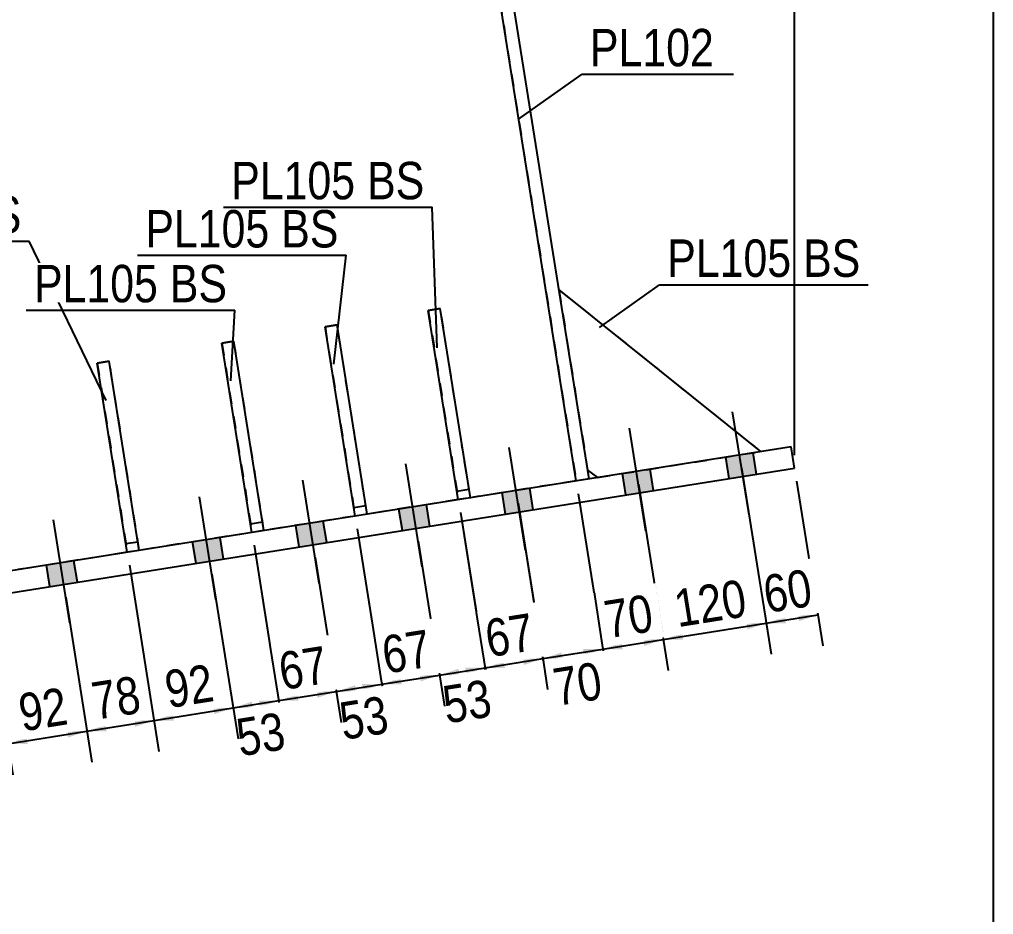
# Model space of a CAD drawing. Header units: millimetres. Extents: x -351 to 51, y -184 to 93.
# Drawn here: x -23.3 to 51.3, y -58 to 10.5 of the extents above; entities that cross this region are included whole.
import ezdxf

# ---------------------------------------------------------------- set-up
doc = ezdxf.new("R2010")
doc.units = ezdxf.units.MM
doc.linetypes.add('DXK_LINE_DOT1', pattern=[1.8814, 0.9407, -0.9407])
doc.styles.add('Arial Narrow', font='ARIALN.TTF', dxfattribs={"height": 0.2})

# ---------------------------------------------------------------- blocks, each defined once
blk = doc.blocks.new('Unknown-623466721-1210')
at = {"color": 5, "linetype": 'Continuous'}
blk.add_line((51.274, -183.833), (51.274, 93.167), dxfattribs=at)
blk = doc.blocks.new('Part-623466721-2147 - 1919')
at = {"color": 2, "linetype": 'Continuous'}
for p, q in [((35.77, -22.202), (-76.157, -40)), ((36.032, -23.848), (35.77, -22.202)), ((-75.895, -41.646), (36.032, -23.848)), ((-76.157, -40), (-75.895, -41.646))]:
    blk.add_line(p, q, dxfattribs=at)
blk = doc.blocks.new('Part-623466721-2547 - 1919')
at = {"color": 2, "linetype": 'Continuous'}
for p, q in [((33.466, -22.569), (17.995, -10.178)), ((20.193, -24.004), (20.956, -24.558))]:
    blk.add_line(p, q, dxfattribs=at)
blk = doc.blocks.new('Part-623466721-2065 - 1919')
at = {"color": 2, "linetype": 'Continuous'}
for p, q in [((10.026, 39.933), (9.039, 39.776)), ((19.31, -24.82), (9.039, 39.776)), ((20.298, -24.662), (10.026, 39.933))]:
    blk.add_line(p, q, dxfattribs=at)
at = {"color": 7, "linetype": 'DXK_LINE_DOT1'}
blk.add_line((20.298, -24.662), (19.31, -24.82), dxfattribs=at)
blk = doc.blocks.new('Part-623466721-2169 - 1919')
at = {"color": 7, "linetype": 'DXK_LINE_DOT1'}
for p, q in [((33.466, -22.569), (17.995, -10.178)), ((17.995, -10.178), (20.193, -24.004)), ((20.956, -24.558), (33.466, -22.569)), ((20.193, -24.004), (20.956, -24.558))]:
    blk.add_line(p, q, dxfattribs=at)
blk = doc.blocks.new('Part-623466721-2485 - 1919')
at = {"color": 7, "linetype": 'DXK_LINE_DOT1'}
for p, q in [((-16.44, -15.653), (-17.361, -15.8)), ((-14.136, -30.138), (-16.44, -15.653)), ((-17.361, -15.8), (-15.058, -30.284))]:
    blk.add_line(p, q, dxfattribs=at)
blk = doc.blocks.new('Bolt-623466721-2603 - 1919')
at = {"linetype": 'Continuous'}
for points in [[(32.873, -22.663), (30.766, -22.998), (31.028, -24.644), (33.135, -24.309)], [(32.873, -22.663), (30.766, -22.998), (31.028, -24.644), (33.135, -24.309)], [(32.873, -22.663), (30.766, -22.998), (31.028, -24.644), (33.135, -24.309)], [(32.873, -22.663), (30.766, -22.998), (31.028, -24.644), (33.135, -24.309)], [(24.972, -23.919), (22.866, -24.254), (23.127, -25.9), (25.234, -25.565)], [(24.972, -23.919), (22.866, -24.254), (23.127, -25.9), (25.234, -25.565)], [(24.972, -23.919), (22.866, -24.254), (23.127, -25.9), (25.234, -25.565)], [(24.972, -23.919), (22.866, -24.254), (23.127, -25.9), (25.234, -25.565)], [(15.755, -25.385), (13.648, -25.72), (13.91, -27.366), (16.017, -27.031)], [(15.755, -25.385), (13.648, -25.72), (13.91, -27.366), (16.017, -27.031)], [(15.755, -25.385), (13.648, -25.72), (13.91, -27.366), (16.017, -27.031)], [(15.755, -25.385), (13.648, -25.72), (13.91, -27.366), (16.017, -27.031)], [(7.854, -26.641), (5.747, -26.976), (6.009, -28.622), (8.116, -28.287)], [(7.854, -26.641), (5.747, -26.976), (6.009, -28.622), (8.116, -28.287)], [(7.854, -26.641), (5.747, -26.976), (6.009, -28.622), (8.116, -28.287)], [(7.854, -26.641), (5.747, -26.976), (6.009, -28.622), (8.116, -28.287)], [(-0.047, -27.897), (-2.154, -28.233), (-1.892, -29.878), (0.215, -29.543)], [(-0.047, -27.897), (-2.154, -28.233), (-1.892, -29.878), (0.215, -29.543)], [(-0.047, -27.897), (-2.154, -28.233), (-1.892, -29.878), (0.215, -29.543)], [(-0.047, -27.897), (-2.154, -28.233), (-1.892, -29.878), (0.215, -29.543)], [(-7.947, -29.154), (-10.054, -29.489), (-9.793, -31.135), (-7.686, -30.8)], [(-7.947, -29.154), (-10.054, -29.489), (-9.793, -31.135), (-7.686, -30.8)], [(-7.947, -29.154), (-10.054, -29.489), (-9.793, -31.135), (-7.686, -30.8)], [(-7.947, -29.154), (-10.054, -29.489), (-9.793, -31.135), (-7.686, -30.8)], [(-19.14, -30.934), (-21.247, -31.269), (-20.985, -32.915), (-18.878, -32.58)], [(-19.14, -30.934), (-21.247, -31.269), (-20.985, -32.915), (-18.878, -32.58)], [(-19.14, -30.934), (-21.247, -31.269), (-20.985, -32.915), (-18.878, -32.58)], [(-19.14, -30.934), (-21.247, -31.269), (-20.985, -32.915), (-18.878, -32.58)], [(-30.333, -32.713), (-32.44, -33.048), (-32.178, -34.694), (-30.071, -34.359)], [(-30.333, -32.713), (-32.44, -33.048), (-32.178, -34.694), (-30.071, -34.359)], [(-30.333, -32.713), (-32.44, -33.048), (-32.178, -34.694), (-30.071, -34.359)], [(-30.333, -32.713), (-32.44, -33.048), (-32.178, -34.694), (-30.071, -34.359)], [(-38.234, -33.97), (-40.34, -34.305), (-40.079, -35.951), (-37.972, -35.616)], [(-38.234, -33.97), (-40.34, -34.305), (-40.079, -35.951), (-37.972, -35.616)], [(-38.234, -33.97), (-40.34, -34.305), (-40.079, -35.951), (-37.972, -35.616)], [(-38.234, -33.97), (-40.34, -34.305), (-40.079, -35.951), (-37.972, -35.616)], [(-46.134, -35.226), (-48.241, -35.561), (-47.979, -37.207), (-45.873, -36.872)], [(-46.134, -35.226), (-48.241, -35.561), (-47.979, -37.207), (-45.873, -36.872)], [(-46.134, -35.226), (-48.241, -35.561), (-47.979, -37.207), (-45.873, -36.872)], [(-46.134, -35.226), (-48.241, -35.561), (-47.979, -37.207), (-45.873, -36.872)], [(-54.035, -36.482), (-56.142, -36.817), (-55.88, -38.463), (-53.773, -38.128)], [(-54.035, -36.482), (-56.142, -36.817), (-55.88, -38.463), (-53.773, -38.128)], [(-54.035, -36.482), (-56.142, -36.817), (-55.88, -38.463), (-53.773, -38.128)], [(-54.035, -36.482), (-56.142, -36.817), (-55.88, -38.463), (-53.773, -38.128)], [(-63.253, -37.948), (-65.359, -38.283), (-65.098, -39.929), (-62.991, -39.594)], [(-63.253, -37.948), (-65.359, -38.283), (-65.098, -39.929), (-62.991, -39.594)], [(-63.253, -37.948), (-65.359, -38.283), (-65.098, -39.929), (-62.991, -39.594)], [(-63.253, -37.948), (-65.359, -38.283), (-65.098, -39.929), (-62.991, -39.594)], [(-71.153, -39.204), (-73.26, -39.539), (-72.998, -41.185), (-70.892, -40.85)], [(-71.153, -39.204), (-73.26, -39.539), (-72.998, -41.185), (-70.892, -40.85)], [(-71.153, -39.204), (-73.26, -39.539), (-72.998, -41.185), (-70.892, -40.85)], [(-71.153, -39.204), (-73.26, -39.539), (-72.998, -41.185), (-70.892, -40.85)]]:
    blk.add_hatch(color=3, dxfattribs=at).paths.add_polyline_path(points)
at = {"color": 3, "linetype": 'Continuous'}
for p, q in [((32.55, -27.423), (31.296, -19.538)), ((32.55, -27.423), (31.296, -19.538)), ((32.55, -27.423), (31.296, -19.538)), ((32.55, -27.423), (31.296, -19.538)), ((24.649, -28.679), (23.395, -20.795)), ((24.649, -28.679), (23.395, -20.795)), ((24.649, -28.679), (23.395, -20.795)), ((24.649, -28.679), (23.395, -20.795)), ((15.432, -30.145), (14.178, -22.26)), ((15.432, -30.145), (14.178, -22.26)), ((15.432, -30.145), (14.178, -22.26)), ((15.432, -30.145), (14.178, -22.26)), ((31.028, -24.644), (30.766, -22.998)), ((31.028, -24.644), (30.766, -22.998)), ((31.028, -24.644), (30.766, -22.998)), ((31.028, -24.644), (30.766, -22.998)), ((33.135, -24.309), (32.873, -22.663)), ((33.135, -24.309), (32.873, -22.663)), ((33.135, -24.309), (32.873, -22.663)), ((33.135, -24.309), (32.873, -22.663)), ((7.531, -31.401), (6.277, -23.517)), ((7.531, -31.401), (6.277, -23.517)), ((7.531, -31.401), (6.277, -23.517)), ((7.531, -31.401), (6.277, -23.517)), ((23.127, -25.9), (22.866, -24.254)), ((23.127, -25.9), (22.866, -24.254)), ((23.127, -25.9), (22.866, -24.254)), ((23.127, -25.9), (22.866, -24.254)), ((25.234, -25.565), (24.972, -23.919)), ((25.234, -25.565), (24.972, -23.919)), ((25.234, -25.565), (24.972, -23.919)), ((25.234, -25.565), (24.972, -23.919)), ((-0.37, -32.657), (-1.624, -24.773)), ((-0.37, -32.657), (-1.624, -24.773)), ((-0.37, -32.657), (-1.624, -24.773)), ((-0.37, -32.657), (-1.624, -24.773)), ((-8.271, -33.914), (-9.524, -26.029)), ((-8.271, -33.914), (-9.524, -26.029)), ((-8.271, -33.914), (-9.524, -26.029)), ((-8.271, -33.914), (-9.524, -26.029)), ((13.91, -27.366), (13.648, -25.72)), ((13.91, -27.366), (13.648, -25.72)), ((13.91, -27.366), (13.648, -25.72)), ((13.91, -27.366), (13.648, -25.72)), ((16.017, -27.031), (15.755, -25.385)), ((16.017, -27.031), (15.755, -25.385)), ((16.017, -27.031), (15.755, -25.385)), ((16.017, -27.031), (15.755, -25.385)), ((8.116, -28.287), (7.854, -26.641)), ((8.116, -28.287), (7.854, -26.641)), ((8.116, -28.287), (7.854, -26.641)), ((8.116, -28.287), (7.854, -26.641)), ((6.009, -28.622), (5.747, -26.976)), ((6.009, -28.622), (5.747, -26.976)), ((6.009, -28.622), (5.747, -26.976)), ((6.009, -28.622), (5.747, -26.976)), ((-19.463, -35.693), (-20.717, -27.809)), ((-19.463, -35.693), (-20.717, -27.809)), ((-19.463, -35.693), (-20.717, -27.809)), ((-19.463, -35.693), (-20.717, -27.809)), ((-1.892, -29.878), (-2.154, -28.233)), ((-1.892, -29.878), (-2.154, -28.233)), ((-1.892, -29.878), (-2.154, -28.233)), ((-1.892, -29.878), (-2.154, -28.233)), ((0.215, -29.543), (-0.047, -27.897)), ((0.215, -29.543), (-0.047, -27.897)), ((0.215, -29.543), (-0.047, -27.897)), ((0.215, -29.543), (-0.047, -27.897)), ((-30.656, -37.473), (-31.91, -29.589)), ((-30.656, -37.473), (-31.91, -29.589)), ((-30.656, -37.473), (-31.91, -29.589)), ((-30.656, -37.473), (-31.91, -29.589)), ((-9.793, -31.135), (-10.054, -29.489)), ((-9.793, -31.135), (-10.054, -29.489)), ((-9.793, -31.135), (-10.054, -29.489)), ((-9.793, -31.135), (-10.054, -29.489)), ((-7.686, -30.8), (-7.947, -29.154)), ((-7.686, -30.8), (-7.947, -29.154)), ((-7.686, -30.8), (-7.947, -29.154)), ((-7.686, -30.8), (-7.947, -29.154)), ((-38.557, -38.729), (-39.81, -30.845)), ((-38.557, -38.729), (-39.81, -30.845)), ((-38.557, -38.729), (-39.81, -30.845)), ((-38.557, -38.729), (-39.81, -30.845)), ((-20.985, -32.915), (-21.247, -31.269)), ((-20.985, -32.915), (-21.247, -31.269)), ((-20.985, -32.915), (-21.247, -31.269)), ((-20.985, -32.915), (-21.247, -31.269)), ((-18.878, -32.58), (-19.14, -30.934)), ((-18.878, -32.58), (-19.14, -30.934)), ((-18.878, -32.58), (-19.14, -30.934)), ((-18.878, -32.58), (-19.14, -30.934)), ((-46.457, -39.986), (-47.711, -32.102)), ((-46.457, -39.986), (-47.711, -32.102)), ((-46.457, -39.986), (-47.711, -32.102)), ((-46.457, -39.986), (-47.711, -32.102)), ((-30.071, -34.359), (-30.333, -32.713)), ((-30.071, -34.359), (-30.333, -32.713)), ((-30.071, -34.359), (-30.333, -32.713)), ((-30.071, -34.359), (-30.333, -32.713)), ((-54.358, -41.242), (-55.612, -33.358)), ((-54.358, -41.242), (-55.612, -33.358)), ((-54.358, -41.242), (-55.612, -33.358)), ((-54.358, -41.242), (-55.612, -33.358)), ((-32.178, -34.694), (-32.44, -33.048)), ((-32.178, -34.694), (-32.44, -33.048)), ((-32.178, -34.694), (-32.44, -33.048)), ((-32.178, -34.694), (-32.44, -33.048)), ((-40.079, -35.951), (-40.34, -34.305)), ((-40.079, -35.951), (-40.34, -34.305)), ((-40.079, -35.951), (-40.34, -34.305)), ((-40.079, -35.951), (-40.34, -34.305)), ((-37.972, -35.616), (-38.234, -33.97)), ((-37.972, -35.616), (-38.234, -33.97)), ((-37.972, -35.616), (-38.234, -33.97)), ((-37.972, -35.616), (-38.234, -33.97)), ((-63.576, -42.708), (-64.829, -34.824)), ((-63.576, -42.708), (-64.829, -34.824)), ((-63.576, -42.708), (-64.829, -34.824)), ((-63.576, -42.708), (-64.829, -34.824)), ((-47.979, -37.207), (-48.241, -35.561)), ((-47.979, -37.207), (-48.241, -35.561)), ((-47.979, -37.207), (-48.241, -35.561)), ((-47.979, -37.207), (-48.241, -35.561)), ((-45.873, -36.872), (-46.134, -35.226)), ((-45.873, -36.872), (-46.134, -35.226)), ((-45.873, -36.872), (-46.134, -35.226)), ((-45.873, -36.872), (-46.134, -35.226)), ((-71.476, -43.964), (-72.73, -36.08)), ((-71.476, -43.964), (-72.73, -36.08)), ((-71.476, -43.964), (-72.73, -36.08)), ((-71.476, -43.964), (-72.73, -36.08)), ((-53.773, -38.128), (-54.035, -36.482)), ((-53.773, -38.128), (-54.035, -36.482)), ((-53.773, -38.128), (-54.035, -36.482)), ((-53.773, -38.128), (-54.035, -36.482)), ((-55.88, -38.463), (-56.142, -36.817)), ((-55.88, -38.463), (-56.142, -36.817)), ((-55.88, -38.463), (-56.142, -36.817)), ((-55.88, -38.463), (-56.142, -36.817)), ((-62.991, -39.594), (-63.253, -37.948)), ((-62.991, -39.594), (-63.253, -37.948)), ((-62.991, -39.594), (-63.253, -37.948)), ((-62.991, -39.594), (-63.253, -37.948)), ((-65.098, -39.929), (-65.359, -38.283)), ((-65.098, -39.929), (-65.359, -38.283)), ((-65.098, -39.929), (-65.359, -38.283)), ((-65.098, -39.929), (-65.359, -38.283)), ((-70.892, -40.85), (-71.153, -39.204)), ((-70.892, -40.85), (-71.153, -39.204)), ((-70.892, -40.85), (-71.153, -39.204)), ((-70.892, -40.85), (-71.153, -39.204)), ((-72.998, -41.185), (-73.26, -39.539)), ((-72.998, -41.185), (-73.26, -39.539)), ((-72.998, -41.185), (-73.26, -39.539)), ((-72.998, -41.185), (-73.26, -39.539))]:
    blk.add_line(p, q, dxfattribs=at)
blk = doc.blocks.new('Part-623466721-2470 - 1919')
at = {"color": 2, "linetype": 'Continuous'}
for p, q in [((-7.815, -14.282), (-6.893, -14.135)), ((-4.59, -28.62), (-6.893, -14.135)), ((-5.511, -28.766), (-7.815, -14.282))]:
    blk.add_line(p, q, dxfattribs=at)
at = {"color": 7, "linetype": 'DXK_LINE_DOT1'}
for p, q in [((-5.616, -28.108), (-4.694, -27.961)), ((-4.59, -28.62), (-5.511, -28.766))]:
    blk.add_line(p, q, dxfattribs=at)
blk = doc.blocks.new('Part-623466721-2433 - 1919')
at = {"color": 2, "linetype": 'Continuous'}
for p, q in [((7.987, -11.769), (8.909, -11.623)), ((10.29, -26.254), (7.987, -11.769)), ((11.212, -26.107), (8.909, -11.623))]:
    blk.add_line(p, q, dxfattribs=at)
at = {"color": 7, "linetype": 'DXK_LINE_DOT1'}
for p, q in [((10.185, -25.595), (11.107, -25.449)), ((11.212, -26.107), (10.29, -26.254))]:
    blk.add_line(p, q, dxfattribs=at)
blk = doc.blocks.new('Part-623466721-2455 - 1919')
at = {"color": 7, "linetype": 'DXK_LINE_DOT1'}
for p, q in [((8.909, -11.623), (7.987, -11.769)), ((7.987, -11.769), (10.29, -26.254)), ((11.212, -26.107), (8.909, -11.623))]:
    blk.add_line(p, q, dxfattribs=at)
blk = doc.blocks.new('Part-623466721-2460 - 1919')
at = {"color": 2, "linetype": 'Continuous'}
for p, q in [((0.086, -13.025), (1.008, -12.879)), ((2.389, -27.51), (0.086, -13.025)), ((3.311, -27.364), (1.008, -12.879))]:
    blk.add_line(p, q, dxfattribs=at)
at = {"color": 7, "linetype": 'DXK_LINE_DOT1'}
for p, q in [((2.285, -26.852), (3.206, -26.705)), ((3.311, -27.364), (2.389, -27.51))]:
    blk.add_line(p, q, dxfattribs=at)
blk = doc.blocks.new('Part-623466721-2465 - 1919')
at = {"color": 7, "linetype": 'DXK_LINE_DOT1'}
for p, q in [((1.008, -12.879), (0.086, -13.025)), ((0.086, -13.025), (2.389, -27.51)), ((3.311, -27.364), (1.008, -12.879))]:
    blk.add_line(p, q, dxfattribs=at)
blk = doc.blocks.new('Part-623466721-2475 - 1919')
at = {"color": 7, "linetype": 'DXK_LINE_DOT1'}
for p, q in [((-6.893, -14.135), (-7.815, -14.282)), ((-4.59, -28.62), (-6.893, -14.135)), ((-7.815, -14.282), (-5.511, -28.766))]:
    blk.add_line(p, q, dxfattribs=at)
blk = doc.blocks.new('Part-623466721-2480 - 1919')
at = {"color": 2, "linetype": 'Continuous'}
for p, q in [((-17.361, -15.8), (-16.44, -15.653)), ((-14.136, -30.138), (-16.44, -15.653)), ((-15.058, -30.284), (-17.361, -15.8))]:
    blk.add_line(p, q, dxfattribs=at)
at = {"color": 7, "linetype": 'DXK_LINE_DOT1'}
for p, q in [((-15.163, -29.626), (-14.241, -29.48)), ((-14.136, -30.138), (-15.058, -30.284))]:
    blk.add_line(p, q, dxfattribs=at)
blk = doc.blocks.new('Part-623466721-2601 - 1919')
at = {"color": 7, "linetype": 'DXK_LINE_DOT1'}
for p, q in [((9.039, 39.776), (19.31, -24.82)), ((19.31, -24.82), (11.212, -26.107)), ((10.29, -26.254), (3.311, -27.364)), ((2.389, -27.51), (-4.59, -28.62)), ((-5.511, -28.766), (-14.136, -30.138)), ((-15.058, -30.284), (-25.329, -31.918))]:
    blk.add_line(p, q, dxfattribs=at)
blk = doc.blocks.new('StraightDimension-623466721-2843 - 1919')
at = {"linetype": 'Continuous'}
for points in [[(35.389, -35.723), (33.868, -35.711), (35.31, -35.229)], [(36.298, -35.072), (37.818, -35.083), (36.376, -35.565)]]:
    blk.add_hatch(color=7, dxfattribs=at).paths.add_polyline_path(points)
at = {"color": 7, "linetype": 'Continuous'}
for p, q in [((31.977, -23.818), (34.245, -38.081)), ((36.189, -24.836), (38.195, -37.453)), ((33.868, -35.711), (37.818, -35.083))]:
    blk.add_line(p, q, dxfattribs=at)
at = {"color": 0}
blk.add_wipeout([(38.218, -34.868), (37.558, -30.72), (32.762, -31.482), (33.422, -35.63)], dxfattribs=at)
at = {"color": 3, "style": 'Arial Narrow'}
blk.add_text('60', height=2.8633, rotation=9.03554, dxfattribs=at).set_placement((33.92, -34.943))
blk = doc.blocks.new('StraightDimension-623466721-2856 - 1919')
at = {"linetype": 'Continuous'}
for points in [[(32.347, -35.7), (33.868, -35.711), (32.426, -36.194)], [(27.498, -36.977), (25.978, -36.966), (27.42, -36.483)]]:
    blk.add_hatch(color=7, dxfattribs=at).paths.add_polyline_path(points)
at = {"color": 7, "linetype": 'Continuous'}
for p, q in [((31.977, -23.818), (34.245, -38.081)), ((24.087, -25.073), (26.355, -39.336)), ((25.978, -36.966), (33.868, -35.711))]:
    blk.add_line(p, q, dxfattribs=at)
at = {"color": 0}
blk.add_wipeout([(33.2, -35.665), (32.54, -31.518), (25.939, -32.567), (26.599, -36.715)], dxfattribs=at)
at = {"color": 3, "style": 'Arial Narrow'}
blk.add_text('120', height=2.8633, rotation=9.03554, dxfattribs=at).set_placement((27.097, -36.028))
blk = doc.blocks.new('StraightDimension-623466721-2872 - 1919')
at = {"linetype": 'Continuous'}
for points in [[(22.879, -37.712), (21.358, -37.7), (22.801, -37.218)], [(24.457, -36.954), (25.978, -36.966), (24.536, -37.448)]]:
    blk.add_hatch(color=7, dxfattribs=at).paths.add_polyline_path(points)
at = {"color": 7, "linetype": 'Continuous'}
for p, q in [((24.087, -25.073), (26.355, -39.336)), ((19.467, -25.807), (21.735, -40.071)), ((21.358, -37.7), (25.978, -36.966))]:
    blk.add_line(p, q, dxfattribs=at)
at = {"color": 0}
blk.add_wipeout([(26.042, -36.804), (25.383, -32.656), (20.587, -33.418), (21.246, -37.566)], dxfattribs=at)
at = {"color": 3, "style": 'Arial Narrow'}
blk.add_text('70', height=2.8633, rotation=9.03554, dxfattribs=at).set_placement((21.745, -36.879))
blk = doc.blocks.new('StraightDimension-623466721-2878 - 1919')
at = {"linetype": 'Continuous'}
for points in [[(18.276, -38.444), (16.755, -38.432), (18.197, -37.95)], [(19.838, -37.689), (21.358, -37.7), (19.916, -38.183)]]:
    blk.add_hatch(color=7, dxfattribs=at).paths.add_polyline_path(points)
at = {"color": 7, "linetype": 'Continuous'}
for p, q in [((19.467, -25.807), (21.712, -39.922)), ((14.864, -26.539), (17.108, -40.654)), ((16.755, -38.432), (21.358, -37.7))]:
    blk.add_line(p, q, dxfattribs=at)
at = {"color": 0}
blk.add_wipeout([(22.138, -41.981), (21.478, -37.833), (16.682, -38.596), (17.342, -42.744)], dxfattribs=at)
at = {"color": 3, "style": 'Arial Narrow'}
blk.add_text('70', height=2.8633, rotation=9.03554, dxfattribs=at).set_placement((17.84, -42.057))
blk = doc.blocks.new('StraightDimension-623466721-2885 - 1919')
at = {"linetype": 'Continuous'}
for points in [[(13.859, -39.146), (12.338, -39.135), (13.781, -38.652)], [(15.234, -38.421), (16.755, -38.432), (15.313, -38.915)]]:
    blk.add_hatch(color=7, dxfattribs=at).paths.add_polyline_path(points)
at = {"color": 7, "linetype": 'Continuous'}
for p, q in [((14.864, -26.539), (17.132, -40.803)), ((10.447, -27.241), (12.715, -41.505)), ((12.338, -39.135), (16.755, -38.432))]:
    blk.add_line(p, q, dxfattribs=at)
at = {"color": 0}
blk.add_wipeout([(16.921, -38.254), (16.261, -34.106), (11.465, -34.869), (12.125, -39.017)], dxfattribs=at)
at = {"color": 3, "style": 'Arial Narrow'}
blk.add_text('67', height=2.8633, rotation=9.03554, dxfattribs=at).set_placement((12.623, -38.33))
blk = doc.blocks.new('StraightDimension-623466721-2896 - 1919')
at = {"linetype": 'Continuous'}
for points in [[(10.37, -39.701), (8.849, -39.69), (10.291, -39.207)], [(10.818, -39.123), (12.338, -39.135), (10.896, -39.617)]]:
    blk.add_hatch(color=7, dxfattribs=at).paths.add_polyline_path(points)
at = {"color": 7, "linetype": 'Continuous'}
for p, q in [((10.447, -27.241), (12.692, -41.357)), ((7.219, -29.442), (9.202, -41.912)), ((8.849, -39.69), (12.338, -39.135))]:
    blk.add_line(p, q, dxfattribs=at)
at = {"color": 0}
blk.add_wipeout([(13.675, -43.327), (13.015, -39.179), (8.219, -39.942), (8.879, -44.089)], dxfattribs=at)
at = {"color": 3, "style": 'Arial Narrow'}
blk.add_text('53', height=2.8633, rotation=9.03554, dxfattribs=at).set_placement((9.377, -43.403))
blk = doc.blocks.new('StraightDimension-623466721-2909 - 1919')
at = {"linetype": 'Continuous'}
for points in [[(5.958, -40.402), (4.438, -40.391), (5.88, -39.908)], [(7.328, -39.678), (8.849, -39.69), (7.407, -40.172)]]:
    blk.add_hatch(color=7, dxfattribs=at).paths.add_polyline_path(points)
at = {"color": 7, "linetype": 'Continuous'}
for p, q in [((2.546, -28.498), (4.815, -42.761)), ((7.219, -29.442), (9.226, -42.06)), ((4.438, -40.391), (8.849, -39.69))]:
    blk.add_line(p, q, dxfattribs=at)
at = {"color": 0}
blk.add_wipeout([(9.018, -39.511), (8.358, -35.363), (3.562, -36.126), (4.222, -40.273)], dxfattribs=at)
at = {"color": 3, "style": 'Arial Narrow'}
blk.add_text('67', height=2.8633, rotation=9.03554, dxfattribs=at).set_placement((4.72, -39.587))
blk = doc.blocks.new('StraightDimension-623466721-2922 - 1919')
at = {"linetype": 'Continuous'}
for points in [[(2.469, -40.957), (0.948, -40.946), (2.39, -40.463)], [(2.917, -40.38), (4.438, -40.391), (2.996, -40.873)]]:
    blk.add_hatch(color=7, dxfattribs=at).paths.add_polyline_path(points)
at = {"color": 7, "linetype": 'Continuous'}
for p, q in [((2.546, -28.498), (4.791, -42.613)), ((-0.681, -30.699), (1.301, -43.168)), ((0.948, -40.946), (4.438, -40.391))]:
    blk.add_line(p, q, dxfattribs=at)
at = {"color": 0}
blk.add_wipeout([(5.774, -44.583), (5.114, -40.435), (0.318, -41.198), (0.978, -45.346)], dxfattribs=at)
at = {"color": 3, "style": 'Arial Narrow'}
blk.add_text('53', height=2.8633, rotation=9.03554, dxfattribs=at).set_placement((1.476, -44.659))
blk = doc.blocks.new('StraightDimension-623466721-2935 - 1919')
at = {"linetype": 'Continuous'}
for points in [[(-0.573, -40.934), (0.948, -40.946), (-0.494, -41.428)], [(-1.942, -41.659), (-3.463, -41.647), (-2.021, -41.165)]]:
    blk.add_hatch(color=7, dxfattribs=at).paths.add_polyline_path(points)
at = {"color": 7, "linetype": 'Continuous'}
for p, q in [((-5.354, -29.754), (-3.086, -44.017)), ((-0.681, -30.699), (1.325, -43.316)), ((-3.463, -41.647), (0.948, -40.946))]:
    blk.add_line(p, q, dxfattribs=at)
at = {"color": 0}
blk.add_wipeout([(1.117, -40.767), (0.457, -36.619), (-4.339, -37.382), (-3.679, -41.53)], dxfattribs=at)
at = {"color": 3, "style": 'Arial Narrow'}
blk.add_text('67', height=2.8633, rotation=9.03554, dxfattribs=at).set_placement((-3.181, -40.843))
blk = doc.blocks.new('StraightDimension-623466721-2948 - 1919')
at = {"linetype": 'Continuous'}
for points in [[(-5.432, -42.213), (-6.953, -42.202), (-5.51, -41.72)], [(-4.984, -41.636), (-3.463, -41.647), (-4.905, -42.13)]]:
    blk.add_hatch(color=7, dxfattribs=at).paths.add_polyline_path(points)
at = {"color": 7, "linetype": 'Continuous'}
for p, q in [((-5.354, -29.754), (-3.11, -43.869)), ((-8.582, -31.955), (-6.599, -44.424)), ((-6.953, -42.202), (-3.463, -41.647))]:
    blk.add_line(p, q, dxfattribs=at)
at = {"color": 0}
blk.add_wipeout([(-2.127, -45.839), (-2.786, -41.692), (-7.582, -42.454), (-6.923, -46.602)], dxfattribs=at)
at = {"color": 3, "style": 'Arial Narrow'}
blk.add_text('53', height=2.8633, rotation=9.03554, dxfattribs=at).set_placement((-6.424, -45.915))
blk = doc.blocks.new('StraightDimension-623466721-2961 - 1919')
at = {"linetype": 'Continuous'}
for points in [[(-8.473, -42.191), (-6.953, -42.202), (-8.395, -42.685)], [(-11.489, -43.177), (-13.01, -43.165), (-11.568, -42.683)]]:
    blk.add_hatch(color=7, dxfattribs=at).paths.add_polyline_path(points)
at = {"color": 7, "linetype": 'Continuous'}
for p, q in [((-14.901, -31.272), (-12.633, -45.536)), ((-8.582, -31.955), (-6.576, -44.572)), ((-13.01, -43.165), (-6.953, -42.202))]:
    blk.add_line(p, q, dxfattribs=at)
at = {"color": 0}
blk.add_wipeout([(-7.607, -42.154), (-8.266, -38.006), (-13.062, -38.769), (-12.403, -42.917)], dxfattribs=at)
at = {"color": 3, "style": 'Arial Narrow'}
blk.add_text('92', height=2.8633, rotation=9.03554, dxfattribs=at).set_placement((-11.904, -42.23))
blk = doc.blocks.new('StraightDimension-623466721-2974 - 1919')
at = {"linetype": 'Continuous'}
for points in [[(-14.53, -43.154), (-13.01, -43.165), (-14.452, -43.648)], [(-16.625, -43.993), (-18.145, -43.982), (-16.703, -43.499)]]:
    blk.add_hatch(color=7, dxfattribs=at).paths.add_polyline_path(points)
at = {"color": 7, "linetype": 'Continuous'}
for p, q in [((-14.901, -31.272), (-12.633, -45.536)), ((-19.775, -33.735), (-17.768, -46.352)), ((-18.145, -43.982), (-13.01, -43.165))]:
    blk.add_line(p, q, dxfattribs=at)
at = {"color": 0}
blk.add_wipeout([(-13.203, -43.044), (-13.863, -38.896), (-18.659, -39.659), (-17.999, -43.807)], dxfattribs=at)
at = {"color": 3, "style": 'Arial Narrow'}
blk.add_text('78', height=2.8633, rotation=9.03554, dxfattribs=at).set_placement((-17.501, -43.12))
blk = doc.blocks.new('StraightDimension-623466721-2988 - 1919')
at = {"linetype": 'Continuous'}
for points in [[(-19.666, -43.971), (-18.145, -43.982), (-19.587, -44.464)], [(-22.682, -44.956), (-24.203, -44.945), (-22.76, -44.463)]]:
    blk.add_hatch(color=7, dxfattribs=at).paths.add_polyline_path(points)
at = {"color": 7, "linetype": 'Continuous'}
for p, q in [((-26.094, -33.052), (-23.826, -47.315)), ((-19.775, -33.735), (-17.768, -46.352)), ((-24.203, -44.945), (-18.145, -43.982))]:
    blk.add_line(p, q, dxfattribs=at)
at = {"color": 0}
blk.add_wipeout([(-18.799, -43.934), (-19.459, -39.786), (-24.255, -40.549), (-23.595, -44.697)], dxfattribs=at)
at = {"color": 3, "style": 'Arial Narrow'}
blk.add_text('92', height=2.8633, rotation=9.03554, dxfattribs=at).set_placement((-23.097, -44.01))
blk = doc.blocks.new('StraightDimension-623466721-3159 - 1919')
at = {"color": 7, "linetype": 'Continuous'}
blk.add_line((36.032, -22.848), (36.032, 86.387), dxfattribs=at)
blk = doc.blocks.new('MarkSet-623466721-3467 - 1919')
at = {"color": 7, "linetype": 'Continuous'}
for p in [(-38.553, -6.465), (-16.681, -18.669)]:
    blk.add_line(p, (-22.566, -6.465), dxfattribs=at)
at = {"color": 0}
for points in [[(-28.449, -5.865), (-28.449, -2.865), (-37.953, -2.865), (-37.953, -5.865)], [(-23.166, -5.865), (-23.166, -2.865), (-27.549, -2.865), (-27.549, -5.865)]]:
    blk.add_wipeout(points, dxfattribs=at)
for points in [[(-28.449, -5.865), (-28.449, -2.865), (-37.953, -2.865), (-37.953, -5.865)], [(-23.166, -5.865), (-23.166, -2.865), (-27.549, -2.865), (-27.549, -5.865)]]:
    blk.add_wipeout(points, dxfattribs=at)
at = {"color": 3, "style": 'Arial Narrow'}
for s, p in [('PL105', (-37.953, -5.865)), ('BS', (-27.549, -5.865))]:
    blk.add_text(s, height=2.8633, dxfattribs=at).set_placement(p)
blk = doc.blocks.new('Mark-623466721-2061 - 1919')
at = {"color": 7, "linetype": 'Continuous'}
for p, q in [((14.906, 2.877), (19.769, 6.322)), ((19.769, 6.322), (31.373, 6.322))]:
    blk.add_line(p, q, dxfattribs=at)
at = {"color": 0}
blk.add_wipeout([(29.873, 6.922), (29.873, 9.922), (20.369, 9.922), (20.369, 6.922)], dxfattribs=at)
blk.add_wipeout([(29.873, 6.922), (29.873, 9.922), (20.369, 9.922), (20.369, 6.922)], dxfattribs=at)
at = {"color": 3, "style": 'Arial Narrow'}
blk.add_text('PL102', height=2.8633, dxfattribs=at).set_placement((20.369, 6.922))
blk = doc.blocks.new('MarkSet-623466721-3425 - 1919')
at = {"color": 7, "linetype": 'Continuous'}
for p, q in [((21.108, -13.073), (25.69, -9.799)), ((25.69, -9.799), (41.677, -9.799))]:
    blk.add_line(p, q, dxfattribs=at)
at = {"color": 0}
for points in [[(35.794, -9.199), (35.794, -6.199), (26.29, -6.199), (26.29, -9.199)], [(41.077, -9.199), (41.077, -6.199), (36.694, -6.199), (36.694, -9.199)]]:
    blk.add_wipeout(points, dxfattribs=at)
for points in [[(35.794, -9.199), (35.794, -6.199), (26.29, -6.199), (26.29, -9.199)], [(41.077, -9.199), (41.077, -6.199), (36.694, -6.199), (36.694, -9.199)]]:
    blk.add_wipeout(points, dxfattribs=at)
at = {"color": 3, "style": 'Arial Narrow'}
for s, p in [('PL105', (26.29, -9.199)), ('BS', (36.694, -9.199))]:
    blk.add_text(s, height=2.8633, dxfattribs=at).set_placement(p)
blk = doc.blocks.new('MarkSet-623466721-3449 - 1919')
at = {"color": 7, "linetype": 'Continuous'}
for p in [(-7.698, -3.859), (8.667, -14.639)]:
    blk.add_line(p, (8.289, -3.859), dxfattribs=at)
at = {"color": 0}
for points in [[(2.406, -3.259), (2.406, -0.259), (-7.098, -0.259), (-7.098, -3.259)], [(7.689, -3.259), (7.689, -0.259), (3.306, -0.259), (3.306, -3.259)]]:
    blk.add_wipeout(points, dxfattribs=at)
for points in [[(2.406, -3.259), (2.406, -0.259), (-7.098, -0.259), (-7.098, -3.259)], [(7.689, -3.259), (7.689, -0.259), (3.306, -0.259), (3.306, -3.259)]]:
    blk.add_wipeout(points, dxfattribs=at)
at = {"color": 3, "style": 'Arial Narrow'}
for s, p in [('PL105', (-7.098, -3.259)), ('BS', (3.306, -3.259))]:
    blk.add_text(s, height=2.8633, dxfattribs=at).set_placement(p)
blk = doc.blocks.new('MarkSet-623466721-3455 - 1919')
at = {"color": 7, "linetype": 'Continuous'}
for p in [(-14.272, -7.549), (0.766, -15.895)]:
    blk.add_line(p, (1.715, -7.549), dxfattribs=at)
at = {"color": 0}
for points in [[(-4.168, -6.949), (-4.168, -3.949), (-13.672, -3.949), (-13.672, -6.949)], [(1.115, -6.949), (1.115, -3.949), (-3.268, -3.949), (-3.268, -6.949)]]:
    blk.add_wipeout(points, dxfattribs=at)
for points in [[(-4.168, -6.949), (-4.168, -3.949), (-13.672, -3.949), (-13.672, -6.949)], [(1.115, -6.949), (1.115, -3.949), (-3.268, -3.949), (-3.268, -6.949)]]:
    blk.add_wipeout(points, dxfattribs=at)
at = {"color": 3, "style": 'Arial Narrow'}
for s, p in [('PL105', (-13.672, -6.949)), ('BS', (-3.268, -6.949))]:
    blk.add_text(s, height=2.8633, dxfattribs=at).set_placement(p)
blk = doc.blocks.new('MarkSet-623466721-3461 - 1919')
at = {"color": 7, "linetype": 'Continuous'}
for p in [(-22.801, -11.745), (-7.135, -17.151)]:
    blk.add_line(p, (-6.814, -11.745), dxfattribs=at)
at = {"color": 0}
for points in [[(-12.697, -11.145), (-12.697, -8.145), (-22.201, -8.145), (-22.201, -11.145)], [(-7.414, -11.145), (-7.414, -8.145), (-11.797, -8.145), (-11.797, -11.145)]]:
    blk.add_wipeout(points, dxfattribs=at)
for points in [[(-12.697, -11.145), (-12.697, -8.145), (-22.201, -8.145), (-22.201, -11.145)], [(-7.414, -11.145), (-7.414, -8.145), (-11.797, -8.145), (-11.797, -11.145)]]:
    blk.add_wipeout(points, dxfattribs=at)
at = {"color": 3, "style": 'Arial Narrow'}
for s, p in [('PL105', (-22.201, -11.145)), ('BS', (-11.797, -11.145))]:
    blk.add_text(s, height=2.8633, dxfattribs=at).set_placement(p)

msp = doc.modelspace()

# ---------------------------------------------------------------- block references
for name in ['Unknown-623466721-1210', 'Part-623466721-2601 - 1919', 'Part-623466721-2065 - 1919', 'Part-623466721-2547 - 1919', 'Part-623466721-2169 - 1919', 'Part-623466721-2433 - 1919', 'Part-623466721-2455 - 1919', 'Part-623466721-2460 - 1919', 'Part-623466721-2465 - 1919', 'Part-623466721-2470 - 1919', 'Part-623466721-2475 - 1919', 'Part-623466721-2485 - 1919', 'Part-623466721-2480 - 1919', 'Bolt-623466721-2603 - 1919', 'Part-623466721-2147 - 1919']:
    msp.add_blockref(name, (0, 0))

# ---------------------------------------------------------------- next in the draw order: block references
for name in ['StraightDimension-623466721-3159 - 1919', 'StraightDimension-623466721-2843 - 1919']:
    msp.add_blockref(name, (0, 0))

# ---------------------------------------------------------------- next in the draw order: block references
for name in ['Mark-623466721-2061 - 1919', 'MarkSet-623466721-3449 - 1919', 'MarkSet-623466721-3467 - 1919', 'MarkSet-623466721-3425 - 1919', 'StraightDimension-623466721-2856 - 1919']:
    msp.add_blockref(name, (0, 0))

# ---------------------------------------------------------------- next in the draw order: block references
for name in ['MarkSet-623466721-3455 - 1919', 'StraightDimension-623466721-2872 - 1919']:
    msp.add_blockref(name, (0, 0))

# ---------------------------------------------------------------- next in the draw order: block references
for name in ['MarkSet-623466721-3461 - 1919', 'StraightDimension-623466721-2878 - 1919']:
    msp.add_blockref(name, (0, 0))

# ---------------------------------------------------------------- next in the draw order: block references
msp.add_blockref('StraightDimension-623466721-2885 - 1919', (0, 0))

# ---------------------------------------------------------------- next in the draw order: block references
msp.add_blockref('StraightDimension-623466721-2896 - 1919', (0, 0))

# ---------------------------------------------------------------- next in the draw order: block references
msp.add_blockref('StraightDimension-623466721-2909 - 1919', (0, 0))

# ---------------------------------------------------------------- next in the draw order: block references
msp.add_blockref('StraightDimension-623466721-2922 - 1919', (0, 0))

# ---------------------------------------------------------------- next in the draw order: block references
msp.add_blockref('StraightDimension-623466721-2935 - 1919', (0, 0))

# ---------------------------------------------------------------- next in the draw order: block references
msp.add_blockref('StraightDimension-623466721-2948 - 1919', (0, 0))

# ---------------------------------------------------------------- next in the draw order: block references
msp.add_blockref('StraightDimension-623466721-2961 - 1919', (0, 0))

# ---------------------------------------------------------------- next in the draw order: block references
msp.add_blockref('StraightDimension-623466721-2974 - 1919', (0, 0))

# ---------------------------------------------------------------- next in the draw order: block references
msp.add_blockref('StraightDimension-623466721-2988 - 1919', (0, 0))

doc.saveas('drawing.dxf')
